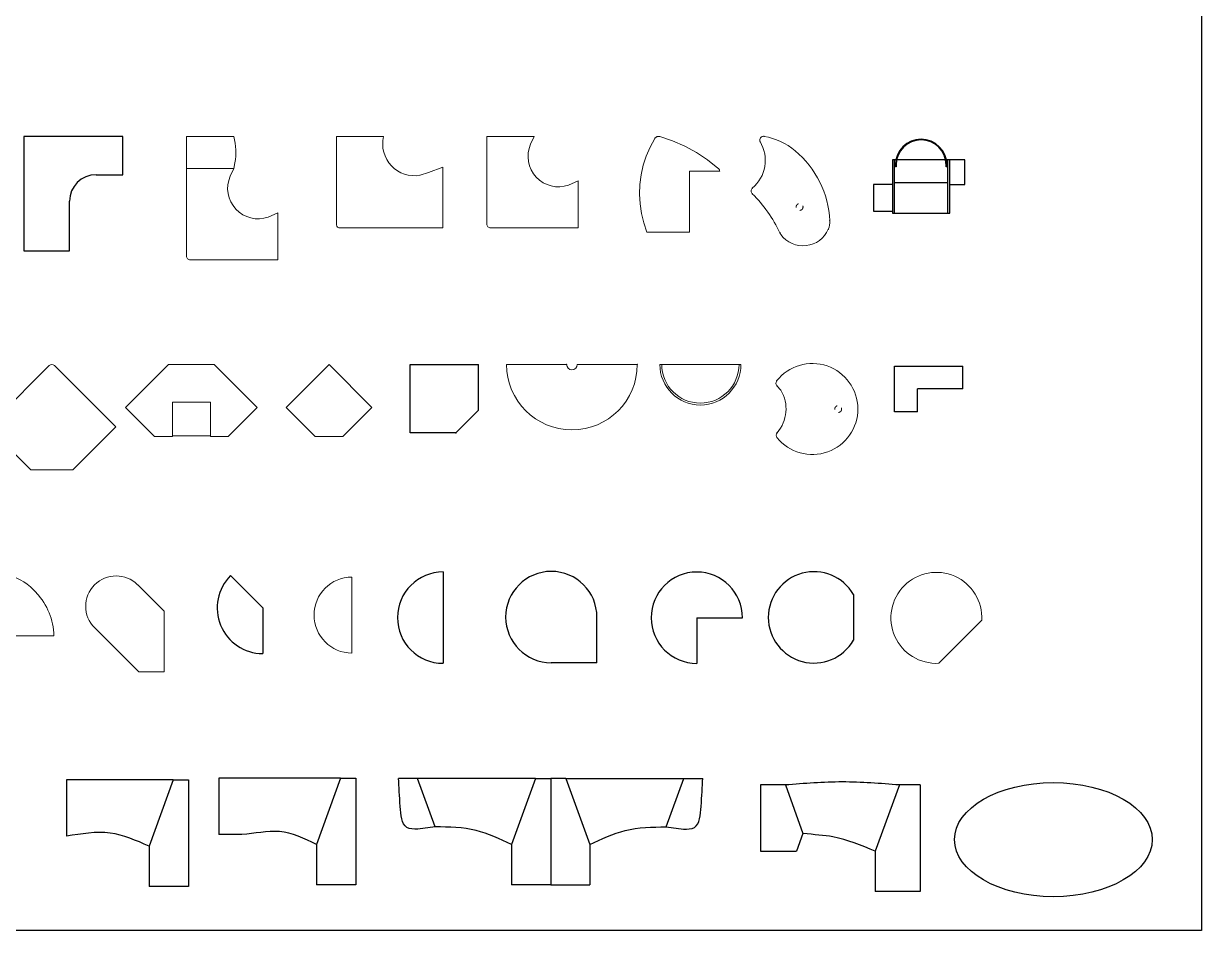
# Model space of a CAD drawing. Header units: millimetres. Extents: x 3103 to 179340, y -10977 to 70536.
# Drawn here: x 83024 to 98512, y 12655 to 24572 of the extents above; entities that cross this region are included whole.
import ezdxf

# ---------------------------------------------------------------- set-up
doc = ezdxf.new("R2010")
doc.units = ezdxf.units.MM
doc.header["$LTSCALE"] = 0.5
doc.linetypes.add('Przerywana', pattern=[266.333, 133, -133.333])
for name, color, linetype in [('Furniture & Equipment', 7, 'Continuous'), ('MEBEL', 1, 'Continuous'), ('Интерьер - Мебель', 1, 'Continuous')]:
    doc.layers.add(name, color=color, linetype=linetype)
doc.layers.add('Интерьер - Мебель_Ном_пера__1', color=7, linetype='Continuous', lineweight=13)
doc.layers.add('Интерьер - Мебель_Ном_пера__11', color=171, linetype='Continuous', lineweight=18)
doc.layers.add('Интерьер - Мебель_Ном_пера__2', color=7, linetype='Continuous', lineweight=15, true_color=0x7f7f7f)
doc.layers.add('Интерьер - Мебель_Ном_пера__4', color=7, linetype='Continuous', lineweight=20, true_color=0x029e21)

# ---------------------------------------------------------------- blocks, each defined once
blk = doc.blocks.new('Desk Extensions_45')
at = {"layer": 'Furniture & Equipment', "color": 5, "linetype": 'Continuous'}
blk.add_line((0, 1200), (0, 0), dxfattribs=at)
blk.add_arc((0, 600), 600, 90, 270, dxfattribs=at)
blk = doc.blocks.new('Cab Base Corn-C_47')
at = {"layer": 'MEBEL'}
for p, q in [((0, 0), (0, 900)), ((0, 900), (900, 900)), ((900, 300), (900, 900)), ((600, 0), (900, 300)), ((600, 0), (900, 300)), ((600, 0), (0, 0))]:
    blk.add_line(p, q, dxfattribs=at)
blk.add_point((600, 0), dxfattribs=at)
blk = doc.blocks.new('Cab Wall Corn-L_51')
at = {"layer": 'MEBEL'}
for p, q in [((0, 0), (0, 600)), ((0, 600), (900, 600)), ((900, 300), (900, 600)), ((300, 0), (300, 300)), ((900, 300), (300, 300)), ((300, 0), (0, 0))]:
    blk.add_line(p, q, dxfattribs=at)
blk = doc.blocks.new('Computer Table_57')
at = {"layer": 'Furniture & Equipment', "color": 5, "linetype": 'Continuous'}
for p, q in [((750, 700), (0, 700)), ((0, 700), (0, 0)), ((25, 0), (25, 700)), ((37, 607), (37, 632)), ((46, 632), (46, 607)), ((704, 607), (704, 632)), ((712, 632), (712, 607)), ((725, 0), (725, 700)), ((750, 0), (750, 700)), ((950, 700), (750, 700)), ((950, 375), (950, 700)), ((46, 607), (37, 607)), ((712, 607), (704, 607)), ((0, 375), (-250, 375)), ((-250, 375), (-250, 25)), ((25, 400), (725, 400)), ((750, 375), (950, 375)), ((-250, 25), (0, 25)), ((0, 0), (750, 0))]:
    blk.add_line(p, q, dxfattribs=at)
for radius in [338, 329]:
    blk.add_arc((375, 632), radius, 0, 180, dxfattribs=at)
blk = doc.blocks.new('Desk Extensions_59')
at = {"layer": 'Furniture & Equipment', "color": 5, "linetype": 'Continuous'}
for q in [(0, 600), (-600, 0)]:
    blk.add_line((0, 0), q, dxfattribs=at)
blk.add_arc((-600, 600), 600, 0, 270, dxfattribs=at)
blk = doc.blocks.new('Desk Extensions_61')
at = {"layer": 'Furniture & Equipment', "color": 5, "linetype": 'Continuous'}
for q in [(-424, 1024), (0, 0)]:
    blk.add_line((0, 600), q, dxfattribs=at)
blk.add_arc((0, 600), 600, 135, 270, dxfattribs=at)
blk = doc.blocks.new('Desk Extensions_62')
at = {"layer": 'Furniture & Equipment', "color": 5, "linetype": 'Continuous'}
for q in [(600, 600), (0, 0)]:
    blk.add_line((0, 600), q, dxfattribs=at)
blk.add_arc((0, 600), 600, 0, 270, dxfattribs=at)
blk = doc.blocks.new('Office Desk L2_63')
at = {"layer": 'Furniture & Equipment', "color": 5, "linetype": 'Continuous'}
for p, q in [((500, 1300), (0, 1300)), ((0, 1300), (0, 0)), ((500, 950), (500, 1300)), ((1500, 600), (850, 600)), ((1500, 0), (1500, 600)), ((0, 0), (1500, 0))]:
    blk.add_line(p, q, dxfattribs=at)
blk.add_arc((850, 950), 350, 180, 270, dxfattribs=at)
blk = doc.blocks.new('Desk Extensions_65')
at = {"layer": 'Furniture & Equipment', "color": 5, "linetype": 'Continuous'}
blk.add_line((0, 600), (0, 0), dxfattribs=at)
blk.add_arc((-520, 300), 600, 30, 330, dxfattribs=at)
blk = doc.blocks.new('Rialto Half Table')
at = {"layer": 'Интерьер - Мебель_Ном_пера__4', "linetype": 'Continuous'}
blk.add_line((-533, 0), (533, 0), dxfattribs=at)
for radius in [533, 508]:
    blk.add_arc((0, 0), radius, 180, 360, dxfattribs=at)
blk = doc.blocks.new('4D_EXTENSION UNIT 4')
at = {"layer": 'Интерьер - Мебель_Ном_пера__11', "linetype": 'Continuous'}
for p, q in [((-348, 1146), (-346, 1146)), ((-346, 1146), (0, 800)), ((0, 800), (0, 0)), ((-331, 0), (-912, 580)), ((0, 0), (-331, 0))]:
    blk.add_line(p, q, dxfattribs=at)
blk.add_arc((-630, 863), 400, 45.1014, 225.1014, dxfattribs=at)
blk = doc.blocks.new('4D_EXTENSION UNIT1')
at = {"layer": 'Интерьер - Мебель_Ном_пера__11', "linetype": 'Continuous'}
for q in [(31, -597), (597, -31)]:
    blk.add_line((597, -31), q, dxfattribs=at)
blk.add_arc((0, 0), 598, 356.9843, 272.9843, dxfattribs=at)
blk = doc.blocks.new('4D_EXTENSION UNIT 2')
at = {"layer": 'Интерьер - Мебель_Ном_пера__11', "linetype": 'Continuous'}
for p, q in [((0, 500), (0, 0)), ((0, 500), (0, 500)), ((0, 0), (0, -500))]:
    blk.add_line(p, q, dxfattribs=at)
blk.add_arc((1, 0), 500, 90.151, 269.851, dxfattribs=at)
blk = doc.blocks.new('4D_LINKING UNIT 4')
at = {"layer": 'Интерьер - Мебель_Ном_пера__11', "linetype": 'Continuous'}
for p, q in [((0, 0), (0, 800)), ((371, 562), (370, 561)), ((600, 0), (0, 0)), ((599, 0), (600, 0))]:
    blk.add_line(p, q, dxfattribs=at)
for centre, radius, start, end in [((-225, 41), 792, 41.1679, 73.4879), ((-237, -14), 836, 0.9692, 43.4492)]:
    blk.add_arc(centre, radius, start, end, dxfattribs=at)
blk = doc.blocks.new('round table chicago')
at = {"layer": 'Интерьер - Мебель_Ном_пера__11', "linetype": 'Continuous'}
for p, q in [((-70, 0), (-860, 0)), ((860, 0), (70, 0))]:
    blk.add_line(p, q, dxfattribs=at)
for radius in [860, 70]:
    blk.add_arc((0, 0), radius, 180, 0, dxfattribs=at)
for p in [(-70, 0), (860, 0)]:
    blk.add_point(p, dxfattribs=at)
blk = doc.blocks.new('MOZAIK DESK & PEDESTAL 5')
at = {"layer": 'Интерьер - Мебель_Ном_пера__2', "linetype": 'Continuous'}
for p, q in [((-300, 100), (-300, 520)), ((-300, 520), (320, 520)), ((336, 174), (320, 100)), ((-300, 100), (320, 100)), ((-300, -1049), (-300, 100)), ((320, 100), (-300, 100)), ((320, 100), (273, 0)), ((774, -537), (900, -480)), ((774, -537), (774, -537)), ((900, -480), (900, -1100)), ((-301, -1048), (-300, -1049)), ((100, -1100), (-251, -1100)), ((900, -1100), (100, -1100))]:
    blk.add_line(p, q, dxfattribs=at)
for centre, radius, start, end in [((-470, 310), 817, 350.4549, 14.8863), ((640, -160), 400, 156.4444, 289.5644), ((-252, -1051), 49, 176.7246, 270.5846)]:
    blk.add_arc(centre, radius, start, end, dxfattribs=at)
blk = doc.blocks.new('MOZAIK DESK 4')
at = {"layer": 'Интерьер - Мебель_Ном_пера__2', "linetype": 'Continuous'}
for p, q in [((-300, 100), (320, 100)), ((-300, -1060), (-300, 100)), ((910, -370), (1100, -300)), ((1100, -300), (1100, -1100)), ((800, -407), (910, -370)), ((800, -408), (800, -407)), ((-300, -1060), (-300, -1060)), ((1100, -1100), (-250, -1100))]:
    blk.add_line(p, q, dxfattribs=at)
for centre, radius, start, end in [((727, 4), 418, 166.7281, 280.0081), ((-257, -1057), 43.5, 184.0181, 278.7261)]:
    blk.add_arc(centre, radius, start, end, dxfattribs=at)
blk = doc.blocks.new('MOZAIK DESK 5')
at = {"layer": 'Интерьер - Мебель_Ном_пера__2', "linetype": 'Continuous'}
for p, q in [((-300, 100), (320, 100)), ((-300, -1049), (-300, 100)), ((320, 100), (273, 0)), ((774, -537), (900, -480)), ((774, -537), (774, -537)), ((900, -480), (900, -1100)), ((-301, -1048), (-300, -1049)), ((100, -1100), (-251, -1100)), ((900, -1100), (100, -1100))]:
    blk.add_line(p, q, dxfattribs=at)
for centre, radius, start, end in [((640, -160), 400, 156.4444, 289.5724), ((-252, -1051), 49, 176.7246, 270.5846)]:
    blk.add_arc(centre, radius, start, end, dxfattribs=at)
blk = doc.blocks.new('MOZAIK LINKING UNIT 6')
at = {"layer": 'Интерьер - Мебель_Ном_пера__2', "linetype": 'Continuous'}
for p, q in [((-840, -200), (-35, 606)), ((36, 605), (35, 606)), ((35, 606), (840, -200)), ((-275, -765), (-840, -200)), ((840, -200), (275, -765)), ((0, -765), (-275, -765)), ((275, -765), (0, -765))]:
    blk.add_line(p, q, dxfattribs=at)
blk.add_arc((0, 570), 50.2, 44.1931, 134.1931, dxfattribs=at)
blk = doc.blocks.new('surf auxiliary table')
at = {"layer": 'Интерьер - Мебель_Ном_пера__11', "linetype": 'Przerywana'}
blk.add_circle((0, 0), 45, dxfattribs=at)
at = {"layer": 'Интерьер - Мебель_Ном_пера__11', "linetype": 'Continuous'}
for centre, radius, start, end in [((-929, 613), 478, 309.8799, 31.0856), ((-474, 879), 49.8, 80.6419, 202.4785), ((-602, 99), 839, 49.7063, 80.6413), ((-897, -250), 1297, 3.0815, 49.7498), ((-587, 210), 50.7, 134.3854, 225.614), ((-1962, -1160), 1891, 25.7304, 44.8761), ((46, -149), 361, 216.3498, 336.4032), ((148, -194), 250, 336.4032, 3.0815), ((-124, -274), 150, 205.7306, 216.35)]:
    blk.add_arc(centre, radius, start, end, dxfattribs=at)
for p in [(-520, 859), (-466, 928), (-60, 740), (-623, 246), (-623, 174), (377, -294), (397, -180), (-259, -339), (-245, -363)]:
    blk.add_point(p, dxfattribs=at)
blk = doc.blocks.new('surf conference table')
at = {"layer": 'Интерьер - Мебель_Ном_пера__11', "linetype": 'Continuous'}
blk.add_line((-467, 306), (-414, 247), dxfattribs=at)
at = {"layer": 'Интерьер - Мебель_Ном_пера__11', "linetype": 'Przerywana'}
blk.add_circle((340, 0), 45, dxfattribs=at)
at = {"layer": 'Интерьер - Мебель_Ном_пера__11', "linetype": 'Continuous'}
for centre, radius, start, end in [((0, 0), 598, 219.0457, 141.7328), ((-430, 339), 50, 141.7319, 221.9412), ((-820, 1), 474, 318.7463, 31.2238), ((-426, -345), 50, 138.7454, 219.0448)]:
    blk.add_arc(centre, radius, start, end, dxfattribs=at)
for p in [(-469, 370), (-467, 306), (-464, -377), (-463, -312)]:
    blk.add_point(p, dxfattribs=at)
blk = doc.blocks.new('TWINLINE LINKING UNIT NR 7')
at = {"layer": 'Интерьер - Мебель_Ном_пера__11', "linetype": 'Continuous'}
for p, q in [((-183, 947), (-565, 565)), ((50, 947), (-183, 947)), ((50, 497), (50, 947)), ((550, 940), (50, 940)), ((50, 940), (50, 936)), ((50, 936), (50, 497)), ((783, 947), (550, 947)), ((550, 947), (550, 497)), ((550, 497), (550, 940)), ((1165, 565), (783, 947)), ((-565, 565), (0, 0)), ((550, 497), (50, 497)), ((50, 497), (550, 497)), ((600, 0), (1165, 565)), ((0, 0), (600, 0))]:
    blk.add_line(p, q, dxfattribs=at)
blk = doc.blocks.new('TWINLINE LINKING UNIT NR 6')
at = {"layer": 'Интерьер - Мебель_Ном_пера__11', "linetype": 'Continuous'}
for p, q in [((-183, 947), (-565, 565)), ((183, 947.5), (-183, 947)), ((565, 565), (183, 947.5)), ((-565, 565), (0, 0)), ((0, 0), (565, 565))]:
    blk.add_line(p, q, dxfattribs=at)
blk = doc.blocks.new('Thor Client Table N')
at = {"layer": 'Интерьер - Мебель_Ном_пера__1', "linetype": 'Continuous'}
for p, q in [((-278, 301), (-154, 331)), ((-154, 331), (-28, 349)), ((-28, 349), (99, 356)), ((99, 356), (227, 351)), ((227, 351), (353, 335)), ((353, 335), (478, 307)), ((-400, -300), (-400, 260)), ((-400, 260), (-399, 260)), ((-399, 260), (-278, 301)), ((478, 307), (599, 268)), ((599, 268), (717, 218)), ((717, 218), (829, 157)), ((829, 157), (833, 154)), ((856, 89), (800, -77)), ((833, 154), (837, 151)), ((837, 151), (841, 147)), ((841, 147), (845, 144)), ((845, 144), (848, 139)), ((848, 139), (851, 135)), ((851, 135), (853, 130)), ((853, 130), (855, 125)), ((855, 125), (856, 120)), ((856, 120), (857, 115)), ((857, 94), (856, 89)), ((857, 115), (858, 110)), ((858, 100), (857, 94)), ((858, 110), (858, 105)), ((858, 105), (858, 100)), ((800, -77), (731, -238)), ((400, -300), (-400, -300)), ((400, -700), (400, -300)), ((731, -238), (647, -392)), ((647, -392), (551, -538)), ((551, -538), (442, -675)), ((402, -700), (400, -700)), ((409, -697), (402, -700)), ((417, -694), (409, -697)), ((424, -690), (417, -694)), ((430, -686), (424, -690)), ((436, -681), (430, -686)), ((442, -675), (436, -681))]:
    blk.add_line(p, q, dxfattribs=at)
blk = doc.blocks.new('hdjfghhh')
at = {"layer": 'Интерьер - Мебель', "ltscale": 100}
for p, q in [((156369, 23873), (156119, 23873)), ((157919, 23873), (156369, 23873)), ((156600, 23237), (156369, 23873)), ((157919, 23873), (157602, 23003)), ((157919, 23873), (158119, 23873)), ((158319, 23873), (158119, 23873)), ((158119, 23873), (158119, 22473)), ((158319, 23873), (159869, 23873)), ((158319, 23873), (158635, 23003)), ((159637, 23237), (159869, 23873)), ((159869, 23873), (160119, 23873)), ((156600, 23237), (156374, 23204)), ((159637, 23237), (159863, 23204)), ((157602, 23003), (157602, 22473)), ((158635, 23003), (158635, 22473)), ((158119, 22473), (157602, 22473)), ((158119, 22473), (158635, 22473))]:
    blk.add_line(p, q, dxfattribs=at)
for points in [[(156374, 23204), (156229, 23229), (156140, 23504), (156119, 23873)], [(159863, 23204), (160008, 23229), (160097, 23504), (160119, 23873)], [(157602, 23003), (157138, 23188), (156600, 23237)], [(158635, 23003), (159099, 23188), (159637, 23237)]]:
    blk.add_spline(points, degree=3, dxfattribs=at)

msp = doc.modelspace()

# ---------------------------------------------------------------- linework, layer by layer
at = {"layer": 'MEBEL'}
for p, q in [((84991, 14633.2), (83591, 14633.2)), ((83591, 14633.2), (83591, 13893.2)), ((84991, 14633.2), (84674.4, 13763.2)), ((84991, 14633.2), (85191, 14633.2)), ((85191, 14633.2), (85191, 13233.2)), ((87192.8, 14653.9), (85592.8, 14653.9)), ((85592.8, 14653.9), (85592.8, 13913.9)), ((87192.8, 14653.9), (86876.1, 13783.9)), ((87192.8, 14653.9), (87392.8, 14653.9)), ((87392.8, 14653.9), (87392.8, 13253.9)), ((93040.8, 14566.3), (92715.8, 14566.3)), ((92715.8, 14566.3), (92715.8, 13696.3)), ((93040.8, 14566.3), (93272.3, 13930.3)), ((93040.8, 14566.3), (93272.3, 13930.3)), ((94540.8, 14566.3), (94224.1, 13696.3)), ((94540.8, 14566.3), (94224.1, 13696.3)), ((94815.8, 14566.3), (94540.8, 14566.3)), ((94815.8, 14566.3), (94815.8, 13166.3)), ((85842.8, 13913.9), (85592.8, 13913.9)), ((93272.3, 13930.3), (93187.1, 13696.3)), ((84674.4, 13763.2), (84674.4, 13233.2)), ((86876.1, 13783.9), (86876.1, 13253.9)), ((92715.8, 13696.3), (93187.1, 13696.3)), ((94224.1, 13696.3), (94224.1, 13166.3)), ((85191, 13233.2), (84674.4, 13233.2)), ((87392.8, 13253.9), (86876.1, 13253.9)), ((94815.8, 13166.3), (94224.1, 13166.3))]:
    msp.add_line(p, q, dxfattribs=at)
msp.add_lwpolyline([(67712.1, 55020.6), (98512.1, 55020.6), (98512.1, 12655), (67712.1, 12655)], close=True, dxfattribs=at)
msp.add_ellipse((96565.6, 13848.2), major_axis=(-1300, 0), ratio=0.5769231, dxfattribs=at)
for points in [[(94540.8, 14566.3), (93790.8, 14606.3), (93040.8, 14566.3)], [(84674.4, 13763.2), (84163.6, 13933.2), (83591, 13893.2)], [(86876.1, 13783.9), (86390.4, 13953.9), (85896.5, 13915.9), (85842.8, 13913.9)]]:
    msp.add_spline(points, degree=3, dxfattribs=at)
msp.add_open_spline([(94224.1, 13696.3), (94038.6, 13772), (93739.9, 13898.4), (93424.4, 13911.3), (93272.3, 13930.3)], degree=3, knots=[0, 0, 0, 0, 588.5243702, 963.7091459, 963.7091459, 963.7091459, 963.7091459], dxfattribs=at)

# ---------------------------------------------------------------- block references
at = {"layer": 'MEBEL', "rotation": 270}
msp.add_blockref('Office Desk L2_63', (83028.9, 23086.7), dxfattribs=at)
at = {"layer": 'MEBEL', "linetype": 'Continuous'}
for name, p in [('MOZAIK DESK & PEDESTAL 5', (85467.9, 22566.7)), ('MOZAIK DESK 4', (87437.4, 22986.7)), ('MOZAIK DESK 5', (89417.6, 22986.7)), ('surf auxiliary table', (93228.3, 22162.2)), ('surf conference table', (93396.3, 19507.1)), ('MOZAIK LINKING UNIT 6', (83396.1, 19472.7)), ('round table chicago', (90234.6, 20092.9)), ('Rialto Half Table', (91923.6, 20092.9)), ('4D_EXTENSION UNIT 4', (84871.8, 16051.4)), ('4D_EXTENSION UNIT1', (95026.9, 16762.7)), ('4D_LINKING UNIT 4', (82824, 16527.8)), ('4D_EXTENSION UNIT 2', (87342.6, 16799.4))]:
    msp.add_blockref(name, p, dxfattribs=at)
for name, p, rotation in [('Thor Client Table N', (91480, 22231.8), 90), ('TWINLINE LINKING UNIT NR 7', (85531.2, 20092.9), 180), ('TWINLINE LINKING UNIT NR 6', (87040.8, 20092.9), 180)]:
    msp.add_blockref(name, p, dxfattribs=dict(at, rotation=rotation))
at = {"layer": 'MEBEL'}
for name, p in [('Computer Table_57', (94451.6, 22082.7)), ('Cab Base Corn-C_47', (88108.3, 19192.9)), ('Cab Wall Corn-L_51', (94476.5, 19471.2)), ('Desk Extensions_45', (88540.8, 16165.7)), ('Desk Extensions_59', (90563.4, 16172.8)), ('Desk Extensions_62', (91876.6, 16164.4)), ('Desk Extensions_65', (93937, 16468.4)), ('Desk Extensions_61', (86169.7, 16294.1)), ('hdjfghhh', (-68163.4, -9219.8))]:
    msp.add_blockref(name, p, dxfattribs=at)

doc.saveas('drawing.dxf')
